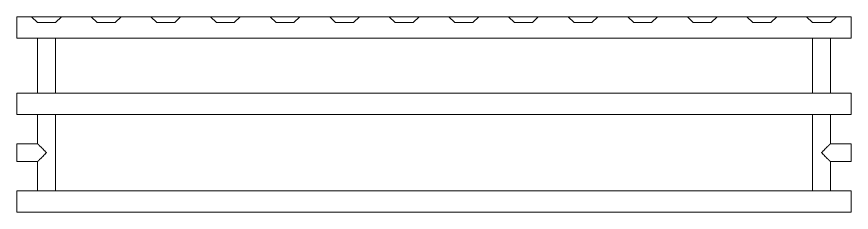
# Model space of a CAD drawing. Header units: millimetres. Extents: x -1113 to 415037, y -3642 to 28069.
# Drawn here: x 28404 to 29104, y 120 to 284 of the extents above; entities that cross this region are included whole.
import ezdxf

# ---------------------------------------------------------------- set-up
doc = ezdxf.new("R2010")
doc.units = ezdxf.units.MM
doc.layers.add('0) Стена 3.93м', color=3, linetype='Continuous', lineweight=60)
doc.layers.add('M-EQPM-1', color=7, linetype='Continuous', lineweight=9, true_color=0xb2b2b2)

# ---------------------------------------------------------------- blocks, each defined once
blk = doc.blocks.new('radiator_prado_classic_z_tip_30_po exemplyaru - Classic Z Тип 30-500-V224-Объем проектирования 1 этажа')
at = {"layer": 'M-EQPM-1'}
for p, q in [((0, 228), (0, 210)), ((700, 228), (0, 228)), ((0, 210), (0, 228)), ((0, 228), (12.5, 228)), ((12.5, 228), (37.5, 228)), ((37.5, 228), (12.5, 228)), ((12.5, 228), (37.5, 228)), ((12.5, 228), (17.5, 223)), ((12.5, 228), (17.5, 223)), ((32.5, 223), (37.5, 228)), ((37.5, 228), (32.5, 223)), ((37.5, 228), (62.5, 228)), ((62.5, 228), (87.5, 228)), ((87.5, 228), (62.5, 228)), ((62.5, 228), (87.5, 228)), ((62.5, 228), (67.5, 223)), ((62.5, 228), (67.5, 223)), ((82.5, 223), (87.5, 228)), ((87.5, 228), (82.5, 223)), ((87.5, 228), (112.5, 228)), ((112.5, 228), (137.5, 228)), ((137.5, 228), (112.5, 228)), ((112.5, 228), (137.5, 228)), ((112.5, 228), (117.5, 223)), ((112.5, 228), (117.5, 223)), ((132.5, 223), (137.5, 228)), ((137.5, 228), (132.5, 223)), ((137.5, 228), (162.5, 228)), ((162.5, 228), (187.5, 228)), ((187.5, 228), (162.5, 228)), ((162.5, 228), (187.5, 228)), ((162.5, 228), (167.5, 223)), ((162.5, 228), (167.5, 223)), ((182.5, 223), (187.5, 228)), ((187.5, 228), (182.5, 223)), ((187.5, 228), (212.5, 228)), ((212.5, 228), (237.5, 228)), ((237.5, 228), (212.5, 228)), ((212.5, 228), (237.5, 228)), ((212.5, 228), (217.5, 223)), ((212.5, 228), (217.5, 223)), ((232.5, 223), (237.5, 228)), ((237.5, 228), (232.5, 223)), ((237.5, 228), (262.5, 228)), ((262.5, 228), (287.5, 228)), ((287.5, 228), (262.5, 228)), ((262.5, 228), (287.5, 228)), ((262.5, 228), (267.5, 223)), ((262.5, 228), (267.5, 223)), ((282.5, 223), (287.5, 228)), ((287.5, 228), (282.5, 223)), ((287.5, 228), (312.5, 228)), ((312.5, 228), (337.5, 228)), ((337.5, 228), (312.5, 228)), ((312.5, 228), (337.5, 228)), ((312.5, 228), (317.5, 223)), ((312.5, 228), (317.5, 223)), ((332.5, 223), (337.5, 228)), ((337.5, 228), (332.5, 223)), ((337.5, 228), (362.5, 228)), ((362.5, 228), (387.5, 228)), ((387.5, 228), (362.5, 228)), ((362.5, 228), (387.5, 228)), ((362.5, 228), (367.5, 223)), ((362.5, 228), (367.5, 223)), ((382.5, 223), (387.5, 228)), ((387.5, 228), (382.5, 223)), ((387.5, 228), (412.5, 228)), ((412.5, 228), (437.5, 228)), ((437.5, 228), (412.5, 228)), ((412.5, 228), (437.5, 228)), ((412.5, 228), (417.5, 223)), ((412.5, 228), (417.5, 223)), ((432.5, 223), (437.5, 228)), ((437.5, 228), (432.5, 223)), ((437.5, 228), (462.5, 228)), ((462.5, 228), (487.5, 228)), ((487.5, 228), (462.5, 228)), ((462.5, 228), (487.5, 228)), ((462.5, 228), (467.5, 223)), ((462.5, 228), (467.5, 223)), ((482.5, 223), (487.5, 228)), ((487.5, 228), (482.5, 223)), ((487.5, 228), (512.5, 228)), ((512.5, 228), (537.5, 228)), ((537.5, 228), (512.5, 228)), ((512.5, 228), (537.5, 228)), ((512.5, 228), (517.5, 223)), ((512.5, 228), (517.5, 223)), ((532.5, 223), (537.5, 228)), ((537.5, 228), (532.5, 223)), ((537.5, 228), (562.5, 228)), ((562.5, 228), (587.5, 228)), ((587.5, 228), (562.5, 228)), ((562.5, 228), (587.5, 228)), ((562.5, 228), (567.5, 223)), ((562.5, 228), (567.5, 223)), ((582.5, 223), (587.5, 228)), ((587.5, 228), (582.5, 223)), ((587.5, 228), (612.5, 228)), ((612.5, 228), (637.5, 228)), ((637.5, 228), (612.5, 228)), ((612.5, 228), (637.5, 228)), ((612.5, 228), (617.5, 223)), ((617.5, 223), (612.5, 228)), ((632.5, 223), (637.5, 228)), ((637.5, 228), (632.5, 223)), ((637.5, 228), (662.5, 228)), ((662.5, 228), (687.5, 228)), ((687.5, 228), (662.5, 228)), ((662.5, 228), (687.5, 228)), ((662.5, 228), (667.5, 223)), ((662.5, 228), (667.5, 223)), ((682.5, 223), (687.5, 228)), ((687.5, 228), (682.5, 223)), ((687.5, 228), (700, 228)), ((700, 210), (700, 228)), ((700, 228), (700, 210)), ((32.5, 223), (17.5, 223)), ((17.5, 223), (32.5, 223)), ((82.5, 223), (67.5, 223)), ((67.5, 223), (82.5, 223)), ((132.5, 223), (117.5, 223)), ((117.5, 223), (132.5, 223)), ((182.5, 223), (167.5, 223)), ((167.5, 223), (182.5, 223)), ((232.5, 223), (217.5, 223)), ((217.5, 223), (232.5, 223)), ((282.5, 223), (267.5, 223)), ((267.5, 223), (282.5, 223)), ((332.5, 223), (317.5, 223)), ((317.5, 223), (332.5, 223)), ((382.5, 223), (367.5, 223)), ((367.5, 223), (382.5, 223)), ((432.5, 223), (417.5, 223)), ((417.5, 223), (432.5, 223)), ((482.5, 223), (467.5, 223)), ((467.5, 223), (482.5, 223)), ((532.5, 223), (517.5, 223)), ((517.5, 223), (532.5, 223)), ((582.5, 223), (567.5, 223)), ((567.5, 223), (582.5, 223)), ((632.5, 223), (617.5, 223)), ((617.5, 223), (632.5, 223)), ((682.5, 223), (667.5, 223)), ((667.5, 223), (682.5, 223)), ((0, 210), (700, 210)), ((17.76, 210), (0, 210)), ((17.5, 210), (17.5, 164)), ((17.5, 210), (17.5, 164)), ((17.76, 210), (17.5, 210)), ((17.5, 210), (17.76, 210)), ((17.76, 210), (17.5, 210)), ((17.5, 210), (32.5, 210)), ((32.24, 210), (17.76, 210)), ((17.76, 210), (32.24, 210)), ((23.06, 210), (17.76, 210)), ((26.94, 210), (23.06, 210)), ((32.24, 210), (26.94, 210)), ((32.5, 210), (32.24, 210)), ((32.24, 210), (32.5, 210)), ((32.5, 210), (32.24, 210)), ((667.76, 210), (32.24, 210)), ((32.5, 164), (32.5, 210)), ((32.5, 164), (32.5, 210)), ((667.5, 210), (667.5, 164)), ((667.5, 210), (667.5, 164)), ((667.76, 210), (667.5, 210)), ((667.5, 210), (682.5, 210)), ((667.76, 210), (667.5, 210)), ((667.5, 210), (667.76, 210)), ((682.24, 210), (667.76, 210)), ((682.24, 210), (667.76, 210)), ((667.76, 210), (668.5, 210)), ((668.5, 210), (682.24, 210)), ((682.5, 210), (682.24, 210)), ((682.5, 210), (682.24, 210)), ((682.24, 210), (682.5, 210)), ((700, 210), (682.24, 210)), ((682.5, 164), (682.5, 210)), ((682.5, 164), (682.5, 210)), ((700, 164), (0, 164)), ((0, 164), (0, 146)), ((0, 146), (0, 164)), ((0, 164), (17.76, 164)), ((17.76, 164), (17.5, 164)), ((17.5, 164), (17.76, 164)), ((17.76, 164), (17.5, 164)), ((17.5, 164), (32.5, 164)), ((32.24, 164), (17.76, 164)), ((17.76, 164), (32.24, 164)), ((32.24, 164), (17.76, 164)), ((32.5, 164), (32.24, 164)), ((32.24, 164), (32.5, 164)), ((32.5, 164), (32.24, 164)), ((32.24, 164), (667.76, 164)), ((667.76, 164), (667.5, 164)), ((667.5, 164), (682.5, 164)), ((667.76, 164), (667.5, 164)), ((667.5, 164), (667.76, 164)), ((669.7, 164), (667.76, 164)), ((682.24, 164), (667.76, 164)), ((667.76, 164), (673.06, 164)), ((675, 164), (669.7, 164)), ((673.06, 164), (682.24, 164)), ((680.3, 164), (675, 164)), ((682.24, 164), (680.3, 164)), ((682.5, 164), (682.24, 164)), ((682.5, 164), (682.24, 164)), ((682.24, 164), (682.5, 164)), ((682.24, 164), (700, 164)), ((700, 146), (700, 164)), ((700, 164), (700, 146)), ((0, 146), (700, 146)), ((18.5, 146), (0, 146)), ((17.5, 146), (17.5, 121.5)), ((17.5, 146), (17.5, 121.5)), ((17.5, 146), (18.5, 146)), ((18.5, 146), (17.5, 146)), ((17.5, 146), (18.5, 146)), ((32.5, 146), (17.5, 146)), ((18.5, 146), (32.24, 146)), ((19.7, 146), (18.5, 146)), ((18.5, 146), (32.24, 146)), ((21.25, 146), (19.7, 146)), ((23.06, 146), (21.25, 146)), ((25, 146), (23.06, 146)), ((26.94, 146), (25, 146)), ((28.75, 146), (26.94, 146)), ((30.3, 146), (28.75, 146)), ((31.5, 146), (30.3, 146)), ((32.24, 146), (31.5, 146)), ((32.24, 146), (32.5, 146)), ((32.5, 146), (32.24, 146)), ((32.24, 146), (32.5, 146)), ((667.76, 146), (32.24, 146)), ((32.5, 82), (32.5, 146)), ((32.5, 82), (32.5, 146)), ((667.5, 146), (667.5, 82)), ((667.5, 146), (667.5, 82)), ((667.5, 146), (667.76, 146)), ((682.5, 146), (667.5, 146)), ((667.5, 146), (667.76, 146)), ((667.76, 146), (667.5, 146)), ((667.76, 146), (681.5, 146)), ((667.76, 146), (681.5, 146)), ((673.06, 146), (667.76, 146)), ((681.5, 146), (673.06, 146)), ((681.5, 146), (682.5, 146)), ((681.5, 146), (682.5, 146)), ((682.5, 146), (681.5, 146)), ((700, 146), (681.5, 146)), ((682.5, 121.5), (682.5, 146)), ((682.5, 121.5), (682.5, 146)), ((17.5, 121.5), (0, 121.5)), ((17.5, 121.5), (0, 121.5)), ((0, 121.5), (0, 120.5)), ((0, 106.5), (0, 121.5)), ((0, 120.5), (0, 107.5)), ((0, 120.5), (0, 119.3)), ((0, 114), (0, 120.5)), ((0, 120.5), (0, 120.5)), ((0, 119.3), (0, 117.75)), ((700, 121.5), (682.5, 121.5)), ((700, 121.5), (682.5, 121.5)), ((700, 121.5), (700, 106.5)), ((700, 120.5), (700, 121.5)), ((700, 121.5), (700, 120.5)), ((700, 120.5), (700, 121.5)), ((700, 107.5), (700, 120.5)), ((700, 120.5), (700, 107.5)), ((700, 117.75), (700, 120.5)), ((0, 117.75), (0, 114)), ((0, 114), (0, 110.25)), ((0, 107.51), (0, 114)), ((700, 107.5), (700, 117.75)), ((0, 110.25), (0, 108.7)), ((0, 108.7), (0, 107.51)), ((0, 107.51), (0, 107.51)), ((0, 107.5), (0, 106.5)), ((0, 106.5), (17.5, 106.5)), ((0, 106.5), (17.5, 106.5)), ((17.5, 106.5), (17.5, 82)), ((17.5, 106.5), (17.5, 82)), ((682.5, 82), (682.5, 106.5)), ((682.5, 106.5), (700, 106.5)), ((682.5, 82), (682.5, 106.5)), ((682.5, 106.5), (700, 106.5)), ((700, 106.5), (700, 107.5)), ((700, 107.5), (700, 106.5)), ((700, 106.5), (700, 107.5)), ((700, 82), (0, 82)), ((0, 82), (0, 64)), ((0, 64), (0, 82)), ((0, 82), (18.5, 82)), ((18.5, 82), (17.5, 82)), ((17.5, 82), (18.5, 82)), ((18.5, 82), (17.5, 82)), ((17.5, 82), (32.5, 82)), ((32.24, 82), (18.5, 82)), ((18.5, 82), (19.7, 82)), ((21.25, 82), (18.5, 82)), ((19.7, 82), (21.25, 82)), ((21.25, 82), (23.06, 82)), ((32.24, 82), (21.25, 82)), ((23.06, 82), (25, 82)), ((25, 82), (26.94, 82)), ((26.94, 82), (28.75, 82)), ((28.75, 82), (32.24, 82)), ((32.5, 82), (32.24, 82)), ((32.24, 82), (32.5, 82)), ((32.5, 82), (32.24, 82)), ((32.24, 82), (667.76, 82)), ((667.76, 82), (667.5, 82)), ((667.5, 82), (682.5, 82)), ((667.76, 82), (667.5, 82)), ((667.5, 82), (667.76, 82)), ((675, 82), (667.76, 82)), ((681.5, 82), (667.76, 82)), ((667.76, 82), (671.25, 82)), ((671.25, 82), (681.5, 82)), ((681.5, 82), (675, 82)), ((682.5, 82), (681.5, 82)), ((682.5, 82), (681.5, 82)), ((681.5, 82), (682.5, 82)), ((681.5, 82), (700, 82)), ((700, 64), (700, 82)), ((700, 82), (700, 64)), ((700, 64), (0, 64)), ((0, 64), (700, 64))]:
    blk.add_line(p, q, dxfattribs=at)
for points, knots in [([(18.51, 120.49), (18.43, 120.57), (18.29, 120.71), (18.09, 120.91), (17.91, 121.09), (17.77, 121.23), (17.65, 121.34), (17.54, 121.46), (17.5, 121.49), (17.5, 121.5)], [0.7142857, 0.7142857, 0.7142857, 0.7142857, 0.75, 0.7857143, 0.8214286, 0.8571429, 0.8928571, 0.9285714, 1, 1, 1, 1]), ([(17.5, 121.5), (17.5, 121.49), (17.54, 121.46), (17.65, 121.34), (17.77, 121.23), (17.91, 121.09), (18.09, 120.91), (18.29, 120.71), (18.43, 120.57), (18.51, 120.49)], [0, 0, 0, 0, 0.0714286, 0.1071429, 0.1428571, 0.1785714, 0.2142857, 0.25, 0.2857143, 0.2857143, 0.2857143, 0.2857143]), ([(17.5, 121.5), (17.51, 121.5), (17.55, 121.46), (17.66, 121.35), (17.77, 121.23), (17.91, 121.09), (18.09, 120.91), (18.29, 120.71), (18.43, 120.57), (18.51, 120.49)], [0, 0, 0, 0, 0.0714286, 0.1071429, 0.1428571, 0.1785714, 0.2142857, 0.25, 0.2857143, 0.2857143, 0.2857143, 0.2857143]), ([(25, 114), (24.52, 114.48), (23.56, 115.45), (22.37, 116.63), (21.57, 117.43), (21.12, 117.87), (20.8, 118.21), (20.47, 118.53), (20.16, 118.84), (19.85, 119.15), (19.56, 119.44), (19.27, 119.73), (19, 120), (18.74, 120.26), (18.51, 120.49), (18.29, 120.71), (18.09, 120.91), (17.91, 121.09), (17.77, 121.23), (17.66, 121.35), (17.55, 121.46), (17.51, 121.5), (17.5, 121.5)], [0, 0, 0, 0, 0.142857, 0.285714, 0.357143, 0.392857, 0.428571, 0.464286, 0.5, 0.535714, 0.571429, 0.607143, 0.642857, 0.678571, 0.714286, 0.75, 0.785714, 0.821429, 0.857143, 0.892857, 0.928571, 1, 1, 1, 1]), ([(22.15, 116.85), (21.92, 117.09), (21.57, 117.43), (21.13, 117.88), (20.8, 118.21), (20.47, 118.53), (20.16, 118.84), (19.85, 119.15), (19.65, 119.35), (19.56, 119.44)], [0.2857143, 0.2857143, 0.2857143, 0.2857143, 0.3571429, 0.3928571, 0.4285714, 0.4642857, 0.5, 0.5357143, 0.5714286, 0.5714286, 0.5714286, 0.5714286]), ([(19.56, 119.44), (19.65, 119.35), (19.85, 119.15), (20.26, 118.74), (20.58, 118.42), (20.8, 118.2)], [0.4285714, 0.4285714, 0.4285714, 0.4285714, 0.4642857, 0.5, 0.5714286, 0.5714286, 0.5714286, 0.5714286]), ([(19.56, 119.44), (19.65, 119.35), (19.85, 119.15), (20.26, 118.74), (20.69, 118.32), (21.12, 117.87), (21.57, 117.43), (21.92, 117.08), (22.15, 116.85)], [0.4285714, 0.4285714, 0.4285714, 0.4285714, 0.4642857, 0.5, 0.5714286, 0.6071429, 0.6428571, 0.7142857, 0.7142857, 0.7142857, 0.7142857]), ([(675, 114), (675.48, 114.48), (676.45, 115.44), (677.63, 116.63), (678.43, 117.43), (678.87, 117.88), (679.2, 118.2), (679.53, 118.53), (679.84, 118.84), (680.15, 119.15), (680.44, 119.44), (680.73, 119.73), (681, 120), (681.26, 120.26), (681.49, 120.49), (681.71, 120.71), (681.91, 120.91), (682.09, 121.09), (682.23, 121.23), (682.35, 121.34), (682.46, 121.45), (682.5, 121.49), (682.5, 121.5)], [0, 0, 0, 0, 0.142857, 0.285714, 0.357143, 0.392857, 0.428571, 0.464286, 0.5, 0.535714, 0.571429, 0.607143, 0.642857, 0.678571, 0.714286, 0.75, 0.785714, 0.821429, 0.857143, 0.892857, 0.928571, 1, 1, 1, 1]), ([(680.44, 119.44), (680.35, 119.35), (680.15, 119.15), (679.74, 118.74), (679.32, 118.31), (678.87, 117.88), (678.43, 117.43), (678.08, 117.08), (677.85, 116.85)], [0.4285714, 0.4285714, 0.4285714, 0.4285714, 0.4642857, 0.5, 0.5714286, 0.6071429, 0.6428571, 0.7142857, 0.7142857, 0.7142857, 0.7142857]), ([(680.44, 119.44), (680.35, 119.35), (680.15, 119.15), (679.74, 118.74), (679.32, 118.31), (678.87, 117.88), (678.43, 117.43), (678.08, 117.08), (677.85, 116.85)], [0.4285714, 0.4285714, 0.4285714, 0.4285714, 0.4642857, 0.5, 0.5714286, 0.6071429, 0.6428571, 0.7142857, 0.7142857, 0.7142857, 0.7142857]), ([(677.85, 116.85), (678.08, 117.08), (678.43, 117.43), (678.87, 117.88), (679.2, 118.2), (679.53, 118.53), (679.84, 118.84), (680.15, 119.15), (680.35, 119.35), (680.44, 119.44)], [0.2857143, 0.2857143, 0.2857143, 0.2857143, 0.3571429, 0.3928571, 0.4285714, 0.4642857, 0.5, 0.5357143, 0.5714286, 0.5714286, 0.5714286, 0.5714286]), ([(682.5, 121.5), (682.5, 121.49), (682.46, 121.45), (682.35, 121.34), (682.23, 121.23), (682.09, 121.09), (681.91, 120.91), (681.71, 120.71), (681.57, 120.57), (681.49, 120.49)], [0, 0, 0, 0, 0.0714286, 0.1071429, 0.1428571, 0.1785714, 0.2142857, 0.25, 0.2857143, 0.2857143, 0.2857143, 0.2857143]), ([(682.5, 121.5), (682.5, 121.49), (682.46, 121.45), (682.35, 121.34), (682.23, 121.23), (682.09, 121.09), (681.91, 120.91), (681.71, 120.71), (681.57, 120.57), (681.49, 120.49)], [0, 0, 0, 0, 0.0714286, 0.1071429, 0.1428571, 0.1785714, 0.2142857, 0.25, 0.2857143, 0.2857143, 0.2857143, 0.2857143]), ([(681.49, 120.49), (681.57, 120.57), (681.71, 120.71), (681.91, 120.91), (682.09, 121.09), (682.23, 121.23), (682.35, 121.34), (682.46, 121.45), (682.5, 121.49), (682.5, 121.5)], [0.7142857, 0.7142857, 0.7142857, 0.7142857, 0.75, 0.7857143, 0.8214286, 0.8571429, 0.8928571, 0.9285714, 1, 1, 1, 1]), ([(17.5, 106.5), (17.51, 106.5), (17.55, 106.54), (17.66, 106.65), (17.77, 106.77), (17.91, 106.91), (18.09, 107.09), (18.29, 107.29), (18.51, 107.51), (18.74, 107.74), (19, 108), (19.27, 108.27), (19.56, 108.56), (19.85, 108.85), (20.26, 109.26), (20.69, 109.68), (21.12, 110.13), (21.57, 110.57), (22.37, 111.37), (23.56, 112.55), (24.52, 113.52), (25, 114)], [0, 0, 0, 0, 0.071429, 0.107143, 0.142857, 0.178571, 0.214286, 0.25, 0.285714, 0.321429, 0.357143, 0.392857, 0.428571, 0.464286, 0.5, 0.571429, 0.607143, 0.642857, 0.714286, 0.857143, 1, 1, 1, 1]), ([(20.8, 118.2), (20.91, 118.1), (21.13, 117.88), (21.57, 117.43), (21.92, 117.09), (22.15, 116.85)], [0.5714286, 0.5714286, 0.5714286, 0.5714286, 0.6071429, 0.6428571, 0.7142857, 0.7142857, 0.7142857, 0.7142857]), ([(682.5, 106.5), (682.5, 106.51), (682.46, 106.55), (682.35, 106.66), (682.23, 106.77), (682.09, 106.91), (681.91, 107.09), (681.71, 107.29), (681.49, 107.51), (681.26, 107.74), (681, 108), (680.73, 108.27), (680.44, 108.56), (680.15, 108.85), (679.74, 109.26), (679.32, 109.69), (678.87, 110.12), (678.43, 110.57), (677.63, 111.37), (676.45, 112.56), (675.48, 113.52), (675, 114)], [0, 0, 0, 0, 0.071429, 0.107143, 0.142857, 0.178571, 0.214286, 0.25, 0.285714, 0.321429, 0.357143, 0.392857, 0.428571, 0.464286, 0.5, 0.571429, 0.607143, 0.642857, 0.714286, 0.857143, 1, 1, 1, 1]), ([(17.5, 106.5), (17.5, 106.51), (17.54, 106.55), (17.65, 106.66), (17.77, 106.77), (17.91, 106.91), (18.09, 107.09), (18.29, 107.29), (18.43, 107.43), (18.51, 107.51)], [0, 0, 0, 0, 0.0714286, 0.1071429, 0.1428571, 0.1785714, 0.2142857, 0.25, 0.2857143, 0.2857143, 0.2857143, 0.2857143]), ([(18.51, 107.51), (18.43, 107.43), (18.29, 107.29), (18.09, 107.09), (17.91, 106.91), (17.77, 106.77), (17.65, 106.66), (17.54, 106.55), (17.5, 106.51), (17.5, 106.5)], [0.7142857, 0.7142857, 0.7142857, 0.7142857, 0.75, 0.7857143, 0.8214286, 0.8571429, 0.8928571, 0.9285714, 1, 1, 1, 1]), ([(18.51, 107.51), (18.43, 107.43), (18.29, 107.29), (18.09, 107.09), (17.91, 106.91), (17.77, 106.77), (17.66, 106.65), (17.55, 106.54), (17.51, 106.5), (17.5, 106.5)], [0.7142857, 0.7142857, 0.7142857, 0.7142857, 0.75, 0.7857143, 0.8214286, 0.8571429, 0.8928571, 0.9285714, 1, 1, 1, 1]), ([(19.56, 108.56), (19.65, 108.65), (19.85, 108.85), (20.26, 109.26), (20.68, 109.69), (21.13, 110.12), (21.57, 110.57), (21.92, 110.92), (22.15, 111.15)], [0.4285714, 0.4285714, 0.4285714, 0.4285714, 0.4642857, 0.5, 0.5714286, 0.6071429, 0.6428571, 0.7142857, 0.7142857, 0.7142857, 0.7142857]), ([(22.15, 111.15), (21.92, 110.92), (21.57, 110.57), (21.12, 110.13), (20.8, 109.79), (20.47, 109.47), (20.16, 109.16), (19.85, 108.85), (19.65, 108.65), (19.56, 108.56)], [0.2857143, 0.2857143, 0.2857143, 0.2857143, 0.3571429, 0.3928571, 0.4285714, 0.4642857, 0.5, 0.5357143, 0.5714286, 0.5714286, 0.5714286, 0.5714286]), ([(22.15, 111.15), (21.92, 110.92), (21.57, 110.57), (21.13, 110.12), (20.91, 109.91), (20.8, 109.8)], [0.2857143, 0.2857143, 0.2857143, 0.2857143, 0.3571429, 0.3928571, 0.4285714, 0.4285714, 0.4285714, 0.4285714]), ([(677.85, 111.15), (678.08, 110.92), (678.43, 110.57), (678.87, 110.12), (679.2, 109.8), (679.53, 109.47), (679.84, 109.16), (680.15, 108.85), (680.35, 108.65), (680.44, 108.56)], [0.2857143, 0.2857143, 0.2857143, 0.2857143, 0.3571429, 0.3928571, 0.4285714, 0.4642857, 0.5, 0.5357143, 0.5714286, 0.5714286, 0.5714286, 0.5714286]), ([(677.85, 111.15), (678.08, 110.92), (678.43, 110.57), (678.87, 110.12), (679.2, 109.8), (679.53, 109.47), (679.84, 109.16), (680.15, 108.85), (680.35, 108.65), (680.44, 108.56)], [0.2857143, 0.2857143, 0.2857143, 0.2857143, 0.3571429, 0.3928571, 0.4285714, 0.4642857, 0.5, 0.5357143, 0.5714286, 0.5714286, 0.5714286, 0.5714286]), ([(680.44, 108.56), (680.35, 108.65), (680.15, 108.85), (679.74, 109.26), (679.32, 109.69), (678.87, 110.12), (678.43, 110.57), (678.08, 110.92), (677.85, 111.15)], [0.4285714, 0.4285714, 0.4285714, 0.4285714, 0.4642857, 0.5, 0.5714286, 0.6071429, 0.6428571, 0.7142857, 0.7142857, 0.7142857, 0.7142857]), ([(681.49, 107.51), (681.57, 107.43), (681.71, 107.29), (681.91, 107.09), (682.09, 106.91), (682.23, 106.77), (682.35, 106.66), (682.46, 106.55), (682.5, 106.51), (682.5, 106.5)], [0.7142857, 0.7142857, 0.7142857, 0.7142857, 0.75, 0.7857143, 0.8214286, 0.8571429, 0.8928571, 0.9285714, 1, 1, 1, 1]), ([(681.49, 107.51), (681.57, 107.43), (681.71, 107.29), (681.91, 107.09), (682.09, 106.91), (682.23, 106.77), (682.35, 106.66), (682.46, 106.55), (682.5, 106.51), (682.5, 106.5)], [0.7142857, 0.7142857, 0.7142857, 0.7142857, 0.75, 0.7857143, 0.8214286, 0.8571429, 0.8928571, 0.9285714, 1, 1, 1, 1]), ([(682.5, 106.5), (682.5, 106.51), (682.46, 106.55), (682.35, 106.66), (682.23, 106.77), (682.09, 106.91), (681.91, 107.09), (681.71, 107.29), (681.57, 107.43), (681.49, 107.51)], [0, 0, 0, 0, 0.0714286, 0.1071429, 0.1428571, 0.1785714, 0.2142857, 0.25, 0.2857143, 0.2857143, 0.2857143, 0.2857143])]:
    blk.add_open_spline(points, degree=3, knots=knots, dxfattribs=at)
for points in [[(19.56, 119.44), (19.46, 119.54), (19.27, 119.73), (19, 120), (18.74, 120.26), (18.59, 120.42), (18.51, 120.49)], [(18.51, 120.49), (18.59, 120.42), (18.74, 120.26), (19, 120), (19.27, 119.73), (19.46, 119.54), (19.56, 119.44)], [(18.51, 120.49), (18.58, 120.41), (18.74, 120.26), (19, 120), (19.27, 119.73), (19.46, 119.54), (19.56, 119.44)], [(681.49, 120.49), (681.41, 120.42), (681.26, 120.26), (681, 120), (680.73, 119.73), (680.54, 119.54), (680.44, 119.44)], [(681.49, 120.49), (681.41, 120.42), (681.26, 120.26), (681, 120), (680.73, 119.73), (680.54, 119.54), (680.44, 119.44)], [(680.44, 119.44), (680.54, 119.54), (680.73, 119.73), (681, 120), (681.26, 120.26), (681.41, 120.42), (681.49, 120.49)], [(25, 114), (24.52, 114.49), (23.55, 115.44), (22.61, 116.39), (22.15, 116.85)], [(22.15, 116.85), (22.61, 116.39), (23.55, 115.44), (24.52, 114.49), (25, 114)], [(22.15, 116.85), (22.61, 116.39), (23.56, 115.45), (24.52, 114.48), (25, 114)], [(22.15, 111.15), (22.61, 111.61), (23.55, 112.56), (24.52, 113.52), (25, 114)], [(25, 114), (24.52, 113.52), (23.55, 112.56), (22.61, 111.61), (22.15, 111.15)], [(25, 114), (24.52, 113.52), (23.56, 112.55), (22.61, 111.61), (22.15, 111.15)], [(677.85, 116.85), (677.39, 116.39), (676.45, 115.44), (675.48, 114.48), (675, 114)], [(677.85, 116.85), (677.39, 116.39), (676.45, 115.44), (675.48, 114.48), (675, 114)], [(675, 114), (675.48, 114.48), (676.45, 115.44), (677.39, 116.39), (677.85, 116.85)], [(675, 114), (675.48, 113.52), (676.45, 112.56), (677.39, 111.61), (677.85, 111.15)], [(675, 114), (675.48, 113.52), (676.45, 112.56), (677.39, 111.61), (677.85, 111.15)], [(677.85, 111.15), (677.39, 111.61), (676.45, 112.56), (675.48, 113.52), (675, 114)], [(18.51, 107.51), (18.59, 107.58), (18.74, 107.74), (19, 108), (19.27, 108.27), (19.46, 108.46), (19.56, 108.56)], [(19.56, 108.56), (19.46, 108.46), (19.27, 108.27), (19, 108), (18.74, 107.74), (18.59, 107.58), (18.51, 107.51)], [(19.56, 108.56), (19.46, 108.46), (19.27, 108.27), (19, 108), (18.74, 107.74), (18.58, 107.59), (18.51, 107.51)], [(20.8, 109.8), (20.69, 109.69), (20.47, 109.47), (20.16, 109.16), (19.85, 108.85), (19.65, 108.65), (19.56, 108.56)], [(680.44, 108.56), (680.54, 108.46), (680.73, 108.27), (681, 108), (681.26, 107.74), (681.41, 107.58), (681.49, 107.51)], [(680.44, 108.56), (680.54, 108.46), (680.73, 108.27), (681, 108), (681.26, 107.74), (681.41, 107.58), (681.49, 107.51)], [(681.49, 107.51), (681.41, 107.58), (681.26, 107.74), (681, 108), (680.73, 108.27), (680.54, 108.46), (680.44, 108.56)]]:
    blk.add_open_spline(points, degree=3, dxfattribs=at)
blk = doc.blocks.new('1floor')
at = {"layer": 'M-EQPM-1'}
blk.add_blockref('radiator_prado_classic_z_tip_30_po exemplyaru - Classic Z Тип 30-500-V224-Объем проектирования 1 этажа', (28338.99, 192), dxfattribs=at)

msp = doc.modelspace()

# ---------------------------------------------------------------- block references
at = {"layer": '0) Стена 3.93м'}
msp.add_blockref('1floor', (64.7, -136.06), dxfattribs=at)

doc.saveas('drawing.dxf')
